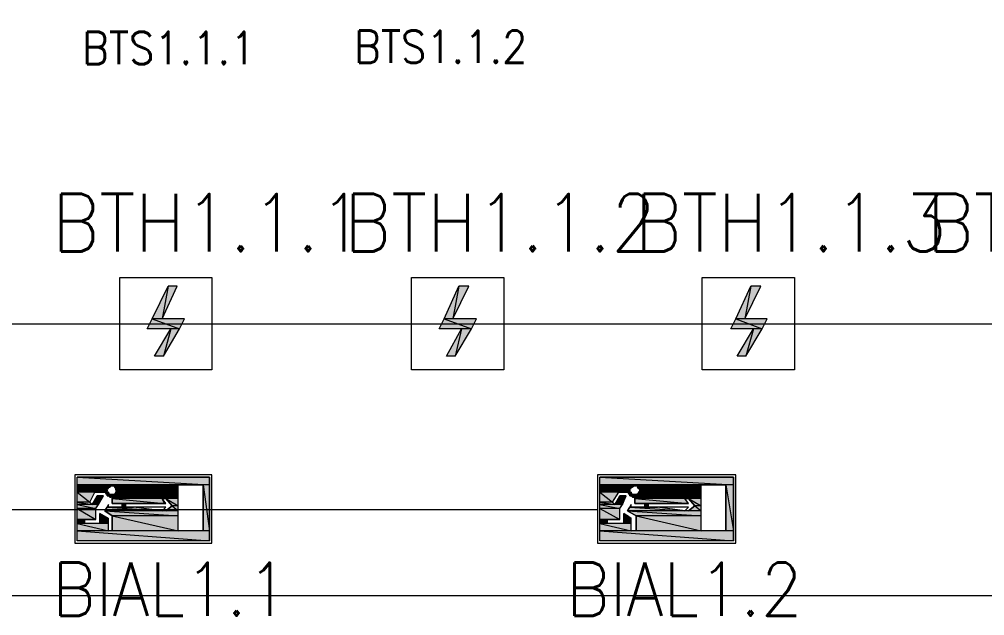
# Model space of a CAD drawing. Header units: millimetres. Extents: x 0 to 420, y 0 to 297.
# Drawn here: x 96.92 to 129.68, y 67.69 to 87.93 of the extents above; entities that cross this region are included whole.
import ezdxf

# ---------------------------------------------------------------- set-up
doc = ezdxf.new("R2010")
doc.units = ezdxf.units.MM
doc.styles.get("Standard").update_dxf_attribs({"font": 'STANDARD'})

msp = doc.modelspace()

# ---------------------------------------------------------------- hatches: boundary and pattern name
h = msp.add_hatch(color=1)
h.paths.add_polyline_path([(102.277335, 78.867), (101.981001, 78.867), (101.769335, 77.766333)], flags=0)
h.paths.add_polyline_path([(101.981001, 78.867), (101.769335, 77.766333), (101.430668, 77.766333)], flags=0)
h = msp.add_hatch(color=1)
h.paths.add_polyline_path([(112.183335, 78.867), (111.844668, 78.867), (111.633001, 77.766333)], flags=0)
h.paths.add_polyline_path([(111.844668, 78.867), (111.633001, 77.766333), (111.336668, 77.766333)], flags=0)
h = msp.add_hatch(color=1)
h.paths.add_polyline_path([(122.089335, 78.867), (121.750668, 78.867), (121.539001, 77.766333)], flags=0)
h.paths.add_polyline_path([(121.750668, 78.867), (121.539001, 77.766333), (121.242668, 77.766333)], flags=0)
h = msp.add_hatch(color=1)
h.paths.add_polyline_path([(102.531335, 77.766333), (101.430668, 77.766333), (102.362001, 77.427666)], flags=0)
h.paths.add_polyline_path([(101.430668, 77.766333), (102.362001, 77.427666), (101.261335, 77.427666)], flags=0)
h = msp.add_hatch(color=1)
h.paths.add_polyline_path([(112.437335, 77.766333), (111.336668, 77.766333), (112.268001, 77.427666)], flags=0)
h.paths.add_polyline_path([(111.336668, 77.766333), (112.268001, 77.427666), (111.167335, 77.427666)], flags=0)
h = msp.add_hatch(color=1)
h.paths.add_polyline_path([(122.301001, 77.766333), (121.242668, 77.766333), (122.131668, 77.427666)], flags=0)
h.paths.add_polyline_path([(121.242668, 77.766333), (122.131668, 77.427666), (121.073335, 77.427666)], flags=0)
h = msp.add_hatch(color=1)
h.paths.add_polyline_path([(102.362001, 77.427666), (102.065668, 77.427666), (101.811668, 76.496333)], flags=0)
h.paths.add_polyline_path([(102.065668, 77.427666), (101.811668, 76.496333), (101.515335, 76.496333)], flags=0)
h = msp.add_hatch(color=1)
h.paths.add_polyline_path([(112.268001, 77.427666), (111.929335, 77.427666), (111.717668, 76.496333)], flags=0)
h.paths.add_polyline_path([(111.929335, 77.427666), (111.717668, 76.496333), (111.421335, 76.496333)], flags=0)
h = msp.add_hatch(color=1)
h.paths.add_polyline_path([(122.131668, 77.427666), (121.835335, 77.427666), (121.581335, 76.496333)], flags=0)
h.paths.add_polyline_path([(121.835335, 77.427666), (121.581335, 76.496333), (121.285001, 76.496333)], flags=0)
h = msp.add_hatch(color=82)
h.paths.add_polyline_path([(103.378001, 72.39), (98.890668, 72.39), (103.378001, 72.136)], flags=0)
h.paths.add_polyline_path([(98.890668, 72.39), (103.378001, 72.136), (98.890668, 72.136)], flags=0)
h = msp.add_hatch(color=82)
h.paths.add_polyline_path([(102.319668, 72.136), (98.890668, 72.136), (102.319668, 72.093666)], flags=0)
h.paths.add_polyline_path([(98.890668, 72.136), (102.319668, 72.093666), (98.890668, 72.093666)], flags=0)
h = msp.add_hatch(color=82)
h.paths.add_polyline_path([(99.991335, 72.093666), (98.890668, 72.093666), (99.949001, 72.051333)], flags=0)
h.paths.add_polyline_path([(98.890668, 72.093666), (99.949001, 72.051333), (98.890668, 72.051333)], flags=0)
for points in [[(99.991335, 72.093666), (100.033668, 72.093666)], [(99.991335, 72.093666), (100.033668, 72.093666), (99.991335, 72.051333)], [(100.033668, 72.093666), (100.076001, 72.093666)], [(117.729001, 72.093666), (117.771335, 72.093666)], [(117.729001, 72.093666), (117.813668, 72.093666), (117.729001, 72.051333)], [(99.906668, 71.966666), (99.906668, 71.924333)], [(99.906668, 71.882), (99.949001, 71.882)], [(99.906668, 71.882), (99.949001, 71.882), (99.949001, 71.839666)], [(99.949001, 72.051333), (99.991335, 72.051333)], [(100.118335, 71.797333), (100.076001, 71.797333)], [(100.118335, 71.797333), (100.160668, 71.797333)], [(100.160668, 72.051333), (100.203001, 72.009)], [(100.203001, 72.009), (100.203001, 71.966666)], [(117.644335, 71.966666), (117.644335, 71.924333)], [(117.644335, 71.882), (117.686668, 71.882)], [(117.644335, 71.882), (117.686668, 71.882), (117.686668, 71.839666)], [(117.686668, 72.051333), (117.729001, 72.051333)], [(117.898335, 71.797333), (117.856001, 71.797333)], [(117.898335, 72.051333), (117.940668, 72.051333), (117.940668, 72.009)], [(117.940668, 71.839666), (117.898335, 71.839666)], [(99.652668, 71.162333), (99.779668, 71.077666), (99.652668, 71.077666)], [(117.432668, 71.162333), (117.559668, 71.077666), (117.432668, 71.077666)]]:
    msp.add_hatch(color=82).paths.add_polyline_path(points, flags=0)
h = msp.add_hatch(color=82)
h.paths.add_polyline_path([(100.118335, 72.093666), (102.319668, 72.093666)], flags=0)
h.paths.add_polyline_path([(102.319668, 72.093666), (100.118335, 72.093666)], flags=0)
h = msp.add_hatch(color=82)
h.paths.add_polyline_path([(102.319668, 72.093666), (100.160668, 72.093666), (102.319668, 72.051333)], flags=0)
h.paths.add_polyline_path([(100.160668, 72.093666), (102.319668, 72.051333), (100.160668, 72.051333)], flags=0)
h = msp.add_hatch(color=82)
h.paths.add_polyline_path([(103.378001, 72.136), (103.166335, 72.136), (103.378001, 70.569666)], flags=0)
h.paths.add_polyline_path([(103.166335, 72.136), (103.378001, 70.569666), (103.166335, 70.569666)], flags=0)
h = msp.add_hatch(color=82)
h.paths.add_polyline_path([(121.158001, 72.39), (116.628335, 72.39), (121.158001, 72.136)], flags=0)
h.paths.add_polyline_path([(116.628335, 72.39), (121.158001, 72.136), (116.628335, 72.136)], flags=0)
h = msp.add_hatch(color=82)
h.paths.add_polyline_path([(120.057335, 72.136), (116.628335, 72.136), (120.057335, 72.093666)], flags=0)
h.paths.add_polyline_path([(116.628335, 72.136), (120.057335, 72.093666), (116.628335, 72.093666)], flags=0)
h = msp.add_hatch(color=82)
h.paths.add_polyline_path([(117.729001, 72.093666), (116.628335, 72.093666), (117.686668, 72.051333)], flags=0)
h.paths.add_polyline_path([(116.628335, 72.093666), (117.686668, 72.051333), (116.628335, 72.051333)], flags=0)
h = msp.add_hatch(color=82)
h.paths.add_polyline_path([(117.898335, 72.093666), (120.057335, 72.093666)], flags=0)
h.paths.add_polyline_path([(120.057335, 72.093666), (117.898335, 72.093666)], flags=0)
h = msp.add_hatch(color=82)
h.paths.add_polyline_path([(120.057335, 72.093666), (117.940668, 72.093666), (120.057335, 72.051333)], flags=0)
h.paths.add_polyline_path([(117.940668, 72.093666), (120.057335, 72.051333), (117.940668, 72.051333)], flags=0)
h = msp.add_hatch(color=82)
h.paths.add_polyline_path([(121.158001, 72.136), (120.904001, 72.136), (121.158001, 70.569666)], flags=0)
h.paths.add_polyline_path([(120.904001, 72.136), (121.158001, 70.569666), (120.904001, 70.569666)], flags=0)
h = msp.add_hatch(color=82)
h.paths.add_polyline_path([(99.906668, 72.051333), (98.890668, 72.051333)], flags=0)
h.paths.add_polyline_path([(99.906668, 72.051333), (98.890668, 72.051333), (99.949001, 72.051333)], flags=0)
h = msp.add_hatch(color=82)
h.paths.add_polyline_path([(99.906668, 72.051333), (98.890668, 72.051333), (99.906668, 72.009)], flags=0)
h.paths.add_polyline_path([(98.890668, 72.051333), (99.906668, 72.009), (98.890668, 72.009)], flags=0)
h = msp.add_hatch(color=82)
h.paths.add_polyline_path([(99.906668, 72.009), (98.890668, 72.009), (99.906668, 71.966666)], flags=0)
h.paths.add_polyline_path([(98.890668, 72.009), (99.906668, 71.966666), (98.890668, 71.966666)], flags=0)
h = msp.add_hatch(color=82)
h.paths.add_polyline_path([(99.906668, 71.966666), (98.890668, 71.966666), (99.906668, 71.924333)], flags=0)
h.paths.add_polyline_path([(98.890668, 71.966666), (99.906668, 71.924333), (98.890668, 71.924333)], flags=0)
h = msp.add_hatch(color=82)
h.paths.add_polyline_path([(98.890668, 71.924333), (99.906668, 71.924333)], flags=0)
h.paths.add_polyline_path([(99.906668, 71.924333), (98.890668, 71.924333)], flags=0)
h = msp.add_hatch(color=82)
h.paths.add_polyline_path([(99.906668, 71.924333), (98.890668, 71.924333), (99.906668, 71.882)], flags=0)
h.paths.add_polyline_path([(98.890668, 71.924333), (99.906668, 71.882), (98.890668, 71.882)], flags=0)
h = msp.add_hatch(color=82)
h.paths.add_polyline_path([(99.483335, 71.882), (98.890668, 71.882), (99.314001, 71.543333)], flags=0)
h.paths.add_polyline_path([(98.890668, 71.882), (99.314001, 71.543333), (98.890668, 71.543333)], flags=0)
h = msp.add_hatch(color=82)
h.paths.add_polyline_path([(99.779668, 71.755), (99.568001, 71.755), (99.610335, 71.458666)], flags=0)
h.paths.add_polyline_path([(99.568001, 71.755), (99.610335, 71.458666), (99.398668, 71.458666)], flags=0)
h = msp.add_hatch(color=82)
h.paths.add_polyline_path([(99.864335, 71.882), (99.906668, 71.882)], flags=0)
h.paths.add_polyline_path([(99.906668, 71.882), (99.864335, 71.882)], flags=0)
h = msp.add_hatch(color=82)
h.paths.add_polyline_path([(99.906668, 71.882), (99.864335, 71.882), (99.906668, 71.839666)], flags=0)
h.paths.add_polyline_path([(99.864335, 71.882), (99.906668, 71.839666), (99.864335, 71.839666)], flags=0)
h = msp.add_hatch(color=82)
h.paths.add_polyline_path([(99.949001, 71.839666), (99.864335, 71.839666), (99.949001, 71.797333)], flags=0)
h.paths.add_polyline_path([(99.864335, 71.839666), (99.949001, 71.797333), (99.906668, 71.797333)], flags=0)
h = msp.add_hatch(color=82)
h.paths.add_polyline_path([(99.991335, 71.797333), (99.906668, 71.797333)], flags=0)
h.paths.add_polyline_path([(99.991335, 71.797333), (99.906668, 71.797333), (99.949001, 71.797333)], flags=0)
h = msp.add_hatch(color=82)
h.paths.add_polyline_path([(99.991335, 71.797333), (99.906668, 71.797333), (99.991335, 71.755)], flags=0)
h.paths.add_polyline_path([(99.906668, 71.797333), (99.991335, 71.755), (99.906668, 71.755)], flags=0)
h = msp.add_hatch(color=82)
h.paths.add_polyline_path([(99.949001, 71.755), (100.118335, 71.755)], flags=0)
h.paths.add_polyline_path([(100.118335, 71.755), (99.949001, 71.755)], flags=0)
h = msp.add_hatch(color=82)
h.paths.add_polyline_path([(102.319668, 71.755), (99.991335, 71.755), (102.319668, 71.712666)], flags=0)
h.paths.add_polyline_path([(99.991335, 71.755), (102.319668, 71.712666), (99.991335, 71.712666)], flags=0)
h = msp.add_hatch(color=82)
h.paths.add_polyline_path([(100.076001, 71.797333), (100.033668, 71.797333), (100.076001, 71.755)], flags=0)
h.paths.add_polyline_path([(100.033668, 71.797333), (100.076001, 71.755), (100.033668, 71.755)], flags=0)
h = msp.add_hatch(color=82)
h.paths.add_polyline_path([(102.319668, 71.797333), (100.118335, 71.797333), (102.319668, 71.755)], flags=0)
h.paths.add_polyline_path([(100.118335, 71.797333), (102.319668, 71.755), (100.118335, 71.755)], flags=0)
h = msp.add_hatch(color=82)
h.paths.add_polyline_path([(102.319668, 72.051333), (100.160668, 72.051333)], flags=0)
h.paths.add_polyline_path([(100.160668, 72.051333), (102.319668, 72.051333), (100.203001, 72.051333)], flags=0)
h = msp.add_hatch(color=82)
h.paths.add_polyline_path([(102.319668, 71.839666), (100.203001, 71.839666), (102.319668, 71.797333)], flags=0)
h.paths.add_polyline_path([(100.203001, 71.839666), (102.319668, 71.797333), (100.160668, 71.797333)], flags=0)
h = msp.add_hatch(color=82)
h.paths.add_polyline_path([(100.160668, 71.839666), (100.160668, 71.797333)], flags=0)
h.paths.add_polyline_path([(100.160668, 71.797333), (100.160668, 71.839666)], flags=0)
h = msp.add_hatch(color=82)
h.paths.add_polyline_path([(100.160668, 71.797333), (102.319668, 71.797333)], flags=0)
h.paths.add_polyline_path([(102.319668, 71.797333), (100.160668, 71.797333)], flags=0)
h = msp.add_hatch(color=82)
h.paths.add_polyline_path([(102.319668, 72.051333), (100.203001, 72.051333), (102.319668, 72.009)], flags=0)
h.paths.add_polyline_path([(100.203001, 72.051333), (102.319668, 72.009), (100.203001, 72.009)], flags=0)
h = msp.add_hatch(color=82)
h.paths.add_polyline_path([(102.319668, 72.009), (100.203001, 72.009), (102.319668, 71.966666)], flags=0)
h.paths.add_polyline_path([(100.203001, 72.009), (102.319668, 71.966666), (100.245335, 71.966666)], flags=0)
h = msp.add_hatch(color=82)
h.paths.add_polyline_path([(102.319668, 71.924333), (100.203001, 71.924333)], flags=0)
h.paths.add_polyline_path([(100.203001, 71.924333), (102.319668, 71.924333), (100.245335, 71.924333)], flags=0)
h = msp.add_hatch(color=82)
h.paths.add_polyline_path([(102.319668, 71.882), (100.245335, 71.882)], flags=0)
h.paths.add_polyline_path([(100.245335, 71.882), (102.319668, 71.882), (100.203001, 71.882)], flags=0)
h = msp.add_hatch(color=82)
h.paths.add_polyline_path([(102.319668, 71.882), (100.203001, 71.882), (102.319668, 71.839666)], flags=0)
h.paths.add_polyline_path([(100.203001, 71.882), (102.319668, 71.839666), (100.203001, 71.839666)], flags=0)
h = msp.add_hatch(color=82)
h.paths.add_polyline_path([(102.319668, 71.966666), (100.245335, 71.966666), (102.319668, 71.924333)], flags=0)
h.paths.add_polyline_path([(100.245335, 71.966666), (102.319668, 71.924333), (100.245335, 71.924333)], flags=0)
h = msp.add_hatch(color=82)
h.paths.add_polyline_path([(102.319668, 71.924333), (100.245335, 71.924333), (102.319668, 71.882)], flags=0)
h.paths.add_polyline_path([(100.245335, 71.924333), (102.319668, 71.882), (100.245335, 71.882)], flags=0)
h = msp.add_hatch(color=82)
h.paths.add_polyline_path([(117.644335, 72.051333), (116.628335, 72.051333)], flags=0)
h.paths.add_polyline_path([(117.644335, 72.051333), (116.628335, 72.051333), (117.686668, 72.051333)], flags=0)
h = msp.add_hatch(color=82)
h.paths.add_polyline_path([(117.644335, 72.051333), (116.628335, 72.051333), (117.644335, 72.009)], flags=0)
h.paths.add_polyline_path([(116.628335, 72.051333), (117.644335, 72.009), (116.628335, 72.009)], flags=0)
h = msp.add_hatch(color=82)
h.paths.add_polyline_path([(117.644335, 72.009), (116.628335, 72.009), (117.644335, 71.966666)], flags=0)
h.paths.add_polyline_path([(116.628335, 72.009), (117.644335, 71.966666), (116.628335, 71.966666)], flags=0)
h = msp.add_hatch(color=82)
h.paths.add_polyline_path([(117.644335, 71.966666), (116.628335, 71.966666), (117.644335, 71.924333)], flags=0)
h.paths.add_polyline_path([(116.628335, 71.966666), (117.644335, 71.924333), (116.628335, 71.924333)], flags=0)
h = msp.add_hatch(color=82)
h.paths.add_polyline_path([(116.628335, 71.924333), (117.644335, 71.924333)], flags=0)
h.paths.add_polyline_path([(117.644335, 71.924333), (116.628335, 71.924333)], flags=0)
h = msp.add_hatch(color=82)
h.paths.add_polyline_path([(117.644335, 71.924333), (116.628335, 71.924333), (117.644335, 71.882)], flags=0)
h.paths.add_polyline_path([(116.628335, 71.924333), (117.644335, 71.882), (116.628335, 71.882)], flags=0)
h = msp.add_hatch(color=82)
h.paths.add_polyline_path([(117.263335, 71.882), (116.628335, 71.882), (117.051668, 71.543333)], flags=0)
h.paths.add_polyline_path([(116.628335, 71.882), (117.051668, 71.543333), (116.628335, 71.543333)], flags=0)
h = msp.add_hatch(color=82)
h.paths.add_polyline_path([(117.517335, 71.755), (117.305668, 71.755), (117.390335, 71.458666)], flags=0)
h.paths.add_polyline_path([(117.305668, 71.755), (117.390335, 71.458666), (117.136335, 71.458666)], flags=0)
h = msp.add_hatch(color=82)
h.paths.add_polyline_path([(117.602001, 71.882), (117.644335, 71.882)], flags=0)
h.paths.add_polyline_path([(117.644335, 71.882), (117.602001, 71.882)], flags=0)
h = msp.add_hatch(color=82)
h.paths.add_polyline_path([(117.644335, 71.882), (117.602001, 71.882), (117.644335, 71.839666)], flags=0)
h.paths.add_polyline_path([(117.602001, 71.882), (117.644335, 71.839666), (117.602001, 71.839666)], flags=0)
h = msp.add_hatch(color=82)
h.paths.add_polyline_path([(117.686668, 71.839666), (117.602001, 71.839666), (117.686668, 71.797333)], flags=0)
h.paths.add_polyline_path([(117.602001, 71.839666), (117.686668, 71.797333), (117.644335, 71.797333)], flags=0)
h = msp.add_hatch(color=82)
h.paths.add_polyline_path([(117.729001, 71.797333), (117.644335, 71.797333)], flags=0)
h.paths.add_polyline_path([(117.729001, 71.797333), (117.644335, 71.797333), (117.686668, 71.797333)], flags=0)
h = msp.add_hatch(color=82)
h.paths.add_polyline_path([(117.729001, 71.797333), (117.644335, 71.797333), (117.729001, 71.755)], flags=0)
h.paths.add_polyline_path([(117.644335, 71.797333), (117.729001, 71.755), (117.644335, 71.755)], flags=0)
h = msp.add_hatch(color=82)
h.paths.add_polyline_path([(117.686668, 71.755), (117.856001, 71.755)], flags=0)
h.paths.add_polyline_path([(117.856001, 71.755), (117.686668, 71.755)], flags=0)
h = msp.add_hatch(color=82)
h.paths.add_polyline_path([(120.057335, 71.755), (117.729001, 71.755), (120.057335, 71.712666)], flags=0)
h.paths.add_polyline_path([(117.729001, 71.755), (120.057335, 71.712666), (117.729001, 71.712666)], flags=0)
h = msp.add_hatch(color=82)
h.paths.add_polyline_path([(117.813668, 71.755), (117.813668, 71.797333)], flags=0)
h.paths.add_polyline_path([(117.813668, 71.755), (117.813668, 71.797333), (117.856001, 71.797333)], flags=0)
h = msp.add_hatch(color=82)
h.paths.add_polyline_path([(120.057335, 71.797333), (117.898335, 71.797333), (120.057335, 71.755)], flags=0)
h.paths.add_polyline_path([(117.898335, 71.797333), (120.057335, 71.755), (117.856001, 71.755)], flags=0)
h = msp.add_hatch(color=82)
h.paths.add_polyline_path([(117.898335, 72.051333), (117.940668, 72.051333)], flags=0)
h.paths.add_polyline_path([(117.940668, 72.051333), (117.898335, 72.051333)], flags=0)
h = msp.add_hatch(color=82)
h.paths.add_polyline_path([(117.940668, 71.839666), (117.898335, 71.839666), (117.940668, 71.797333)], flags=0)
h.paths.add_polyline_path([(117.898335, 71.839666), (117.940668, 71.797333), (117.898335, 71.797333)], flags=0)
h = msp.add_hatch(color=82)
h.paths.add_polyline_path([(120.057335, 71.797333), (117.940668, 71.797333)], flags=0)
h.paths.add_polyline_path([(117.940668, 71.797333), (120.057335, 71.797333), (117.898335, 71.797333)], flags=0)
h = msp.add_hatch(color=82)
h.paths.add_polyline_path([(120.057335, 72.051333), (117.940668, 72.051333)], flags=0)
h.paths.add_polyline_path([(117.940668, 72.051333), (120.057335, 72.051333), (117.983001, 72.051333)], flags=0)
h = msp.add_hatch(color=82)
h.paths.add_polyline_path([(117.983001, 72.009), (117.940668, 72.009)], flags=0)
h.paths.add_polyline_path([(117.983001, 72.009), (117.940668, 72.009), (117.983001, 71.966666)], flags=0)
h = msp.add_hatch(color=82)
h.paths.add_polyline_path([(117.940668, 71.882), (117.983001, 71.882)], flags=0)
h.paths.add_polyline_path([(117.983001, 71.882), (117.940668, 71.882)], flags=0)
h = msp.add_hatch(color=82)
h.paths.add_polyline_path([(120.057335, 71.839666), (117.983001, 71.839666), (120.057335, 71.797333)], flags=0)
h.paths.add_polyline_path([(117.983001, 71.839666), (120.057335, 71.797333), (117.940668, 71.797333)], flags=0)
h = msp.add_hatch(color=82)
h.paths.add_polyline_path([(120.057335, 72.051333), (117.983001, 72.051333), (120.057335, 72.009)], flags=0)
h.paths.add_polyline_path([(117.983001, 72.051333), (120.057335, 72.009), (117.983001, 72.009)], flags=0)
h = msp.add_hatch(color=82)
h.paths.add_polyline_path([(120.057335, 72.009), (117.983001, 72.009), (120.057335, 71.966666)], flags=0)
h.paths.add_polyline_path([(117.983001, 72.009), (120.057335, 71.966666), (117.983001, 71.966666)], flags=0)
h = msp.add_hatch(color=82)
h.paths.add_polyline_path([(120.057335, 71.966666), (117.983001, 71.966666), (120.057335, 71.924333)], flags=0)
h.paths.add_polyline_path([(117.983001, 71.966666), (120.057335, 71.924333), (117.983001, 71.924333)], flags=0)
h = msp.add_hatch(color=82)
h.paths.add_polyline_path([(117.983001, 71.924333), (120.057335, 71.924333)], flags=0)
h.paths.add_polyline_path([(120.057335, 71.924333), (117.983001, 71.924333)], flags=0)
h = msp.add_hatch(color=82)
h.paths.add_polyline_path([(120.057335, 71.924333), (117.983001, 71.924333), (120.057335, 71.882)], flags=0)
h.paths.add_polyline_path([(117.983001, 71.924333), (120.057335, 71.882), (117.983001, 71.882)], flags=0)
h = msp.add_hatch(color=82)
h.paths.add_polyline_path([(117.983001, 71.882), (120.057335, 71.882)], flags=0)
h.paths.add_polyline_path([(120.057335, 71.882), (117.983001, 71.882)], flags=0)
h = msp.add_hatch(color=82)
h.paths.add_polyline_path([(120.057335, 71.882), (117.983001, 71.882), (120.057335, 71.839666)], flags=0)
h.paths.add_polyline_path([(117.983001, 71.882), (120.057335, 71.839666), (117.983001, 71.839666)], flags=0)
h = msp.add_hatch(color=82)
h.paths.add_polyline_path([(99.314001, 71.543333), (98.890668, 71.543333), (99.398668, 71.458666)], flags=0)
h.paths.add_polyline_path([(98.890668, 71.543333), (99.398668, 71.458666), (98.890668, 71.458666)], flags=0)
h = msp.add_hatch(color=82)
h.paths.add_polyline_path([(99.610335, 71.458666), (98.890668, 71.458666), (99.525668, 71.331666)], flags=0)
h.paths.add_polyline_path([(98.890668, 71.458666), (99.525668, 71.331666), (98.890668, 71.331666)], flags=0)
h = msp.add_hatch(color=82)
h.paths.add_polyline_path([(102.319668, 71.712666), (100.076001, 71.712666), (102.319668, 71.670333)], flags=0)
h.paths.add_polyline_path([(100.076001, 71.712666), (102.319668, 71.670333), (100.076001, 71.670333)], flags=0)
h = msp.add_hatch(color=82)
h.paths.add_polyline_path([(101.769335, 71.670333), (100.076001, 71.670333), (101.854001, 71.501)], flags=0)
h.paths.add_polyline_path([(100.076001, 71.670333), (101.854001, 71.501), (100.076001, 71.501)], flags=0)
h = msp.add_hatch(color=82)
h.paths.add_polyline_path([(100.541668, 71.501), (100.414668, 71.501), (100.541668, 71.374)], flags=0)
h.paths.add_polyline_path([(100.414668, 71.501), (100.541668, 71.374), (100.414668, 71.374)], flags=0)
h = msp.add_hatch(color=82)
h.paths.add_polyline_path([(102.319668, 71.670333), (101.896335, 71.670333), (102.319668, 71.416333)], flags=0)
h.paths.add_polyline_path([(101.896335, 71.670333), (102.319668, 71.416333), (102.108001, 71.416333)], flags=0)
h = msp.add_hatch(color=82)
h.paths.add_polyline_path([(102.319668, 71.416333), (102.108001, 71.416333), (102.319668, 71.247)], flags=0)
h.paths.add_polyline_path([(102.108001, 71.416333), (102.319668, 71.247), (101.896335, 71.247)], flags=0)
h = msp.add_hatch(color=82)
h.paths.add_polyline_path([(117.051668, 71.543333), (116.628335, 71.543333), (117.136335, 71.458666)], flags=0)
h.paths.add_polyline_path([(116.628335, 71.543333), (117.136335, 71.458666), (116.628335, 71.458666)], flags=0)
h = msp.add_hatch(color=82)
h.paths.add_polyline_path([(117.390335, 71.458666), (116.628335, 71.458666), (117.305668, 71.331666)], flags=0)
h.paths.add_polyline_path([(116.628335, 71.458666), (117.305668, 71.331666), (116.628335, 71.331666)], flags=0)
h = msp.add_hatch(color=82)
h.paths.add_polyline_path([(120.057335, 71.712666), (117.813668, 71.712666), (120.057335, 71.670333)], flags=0)
h.paths.add_polyline_path([(117.813668, 71.712666), (120.057335, 71.670333), (117.813668, 71.670333)], flags=0)
h = msp.add_hatch(color=82)
h.paths.add_polyline_path([(119.507001, 71.670333), (117.813668, 71.670333), (119.634001, 71.501)], flags=0)
h.paths.add_polyline_path([(117.813668, 71.670333), (119.634001, 71.501), (117.813668, 71.501)], flags=0)
h = msp.add_hatch(color=82)
h.paths.add_polyline_path([(118.279335, 71.501), (118.152335, 71.501), (118.279335, 71.374)], flags=0)
h.paths.add_polyline_path([(118.152335, 71.501), (118.279335, 71.374), (118.152335, 71.374)], flags=0)
h = msp.add_hatch(color=82)
h.paths.add_polyline_path([(120.057335, 71.670333), (119.634001, 71.670333), (120.057335, 71.416333)], flags=0)
h.paths.add_polyline_path([(119.634001, 71.670333), (120.057335, 71.416333), (119.845668, 71.416333)], flags=0)
h = msp.add_hatch(color=82)
h.paths.add_polyline_path([(120.057335, 71.416333), (119.845668, 71.416333), (120.057335, 71.247)], flags=0)
h.paths.add_polyline_path([(119.845668, 71.416333), (120.057335, 71.247), (119.634001, 71.247)], flags=0)
h = msp.add_hatch(color=82)
h.paths.add_polyline_path([(99.525668, 71.331666), (98.890668, 71.331666), (99.525668, 70.950666)], flags=0)
h.paths.add_polyline_path([(98.890668, 71.331666), (99.525668, 70.950666), (98.890668, 70.950666)], flags=0)
h = msp.add_hatch(color=82)
h.paths.add_polyline_path([(100.795668, 71.374), (99.906668, 71.374), (101.769335, 71.247)], flags=0)
h.paths.add_polyline_path([(99.906668, 71.374), (101.769335, 71.247), (99.822001, 71.247)], flags=0)
h = msp.add_hatch(color=82)
h.paths.add_polyline_path([(102.319668, 71.247), (99.822001, 71.247), (102.319668, 71.077666)], flags=0)
h.paths.add_polyline_path([(99.822001, 71.247), (102.319668, 71.077666), (100.076001, 71.077666)], flags=0)
h = msp.add_hatch(color=82)
h.paths.add_polyline_path([(100.795668, 71.374), (100.414668, 71.374)], flags=0)
h.paths.add_polyline_path([(100.795668, 71.374), (100.414668, 71.374), (100.541668, 71.374)], flags=0)
h = msp.add_hatch(color=82)
h.paths.add_polyline_path([(117.305668, 71.331666), (116.628335, 71.331666), (117.305668, 70.950666)], flags=0)
h.paths.add_polyline_path([(116.628335, 71.331666), (117.305668, 70.950666), (116.628335, 70.950666)], flags=0)
h = msp.add_hatch(color=82)
h.paths.add_polyline_path([(118.575668, 71.374), (117.644335, 71.374), (119.507001, 71.247)], flags=0)
h.paths.add_polyline_path([(117.644335, 71.374), (119.507001, 71.247), (117.559668, 71.247)], flags=0)
h = msp.add_hatch(color=82)
h.paths.add_polyline_path([(120.057335, 71.247), (117.559668, 71.247), (120.057335, 71.077666)], flags=0)
h.paths.add_polyline_path([(117.559668, 71.247), (120.057335, 71.077666), (117.856001, 71.077666)], flags=0)
h = msp.add_hatch(color=82)
h.paths.add_polyline_path([(118.575668, 71.374), (118.152335, 71.374)], flags=0)
h.paths.add_polyline_path([(118.575668, 71.374), (118.152335, 71.374), (118.279335, 71.374)], flags=0)
h = msp.add_hatch(color=82)
h.paths.add_polyline_path([(99.144668, 70.950666), (98.890668, 70.950666), (99.144668, 70.823666)], flags=0)
h.paths.add_polyline_path([(98.890668, 70.950666), (99.144668, 70.823666), (98.890668, 70.823666)], flags=0)
h = msp.add_hatch(color=82)
h.paths.add_polyline_path([(99.949001, 70.823666), (98.890668, 70.823666), (99.949001, 70.569666)], flags=0)
h.paths.add_polyline_path([(98.890668, 70.823666), (99.949001, 70.569666), (98.890668, 70.569666)], flags=0)
h = msp.add_hatch(color=82)
h.paths.add_polyline_path([(99.779668, 71.077666), (99.652668, 71.077666), (99.949001, 70.993)], flags=0)
h.paths.add_polyline_path([(99.652668, 71.077666), (99.949001, 70.993), (99.652668, 70.993)], flags=0)
h = msp.add_hatch(color=82)
h.paths.add_polyline_path([(99.949001, 70.993), (99.652668, 70.993), (99.949001, 70.823666)], flags=0)
h.paths.add_polyline_path([(99.652668, 70.993), (99.949001, 70.823666), (99.652668, 70.823666)], flags=0)
h = msp.add_hatch(color=82)
h.paths.add_polyline_path([(102.319668, 71.077666), (100.076001, 71.077666), (102.319668, 70.569666)], flags=0)
h.paths.add_polyline_path([(100.076001, 71.077666), (102.319668, 70.569666), (100.076001, 70.569666)], flags=0)
h = msp.add_hatch(color=82)
h.paths.add_polyline_path([(116.882335, 70.950666), (116.628335, 70.950666), (116.882335, 70.823666)], flags=0)
h.paths.add_polyline_path([(116.628335, 70.950666), (116.882335, 70.823666), (116.628335, 70.823666)], flags=0)
h = msp.add_hatch(color=82)
h.paths.add_polyline_path([(117.686668, 70.823666), (116.628335, 70.823666), (117.686668, 70.569666)], flags=0)
h.paths.add_polyline_path([(116.628335, 70.823666), (117.686668, 70.569666), (116.628335, 70.569666)], flags=0)
h = msp.add_hatch(color=82)
h.paths.add_polyline_path([(117.559668, 71.077666), (117.432668, 71.077666), (117.686668, 70.993)], flags=0)
h.paths.add_polyline_path([(117.432668, 71.077666), (117.686668, 70.993), (117.432668, 70.993)], flags=0)
h = msp.add_hatch(color=82)
h.paths.add_polyline_path([(117.686668, 70.993), (117.432668, 70.993), (117.686668, 70.823666)], flags=0)
h.paths.add_polyline_path([(117.432668, 70.993), (117.686668, 70.823666), (117.432668, 70.823666)], flags=0)
h = msp.add_hatch(color=82)
h.paths.add_polyline_path([(120.057335, 71.077666), (117.856001, 71.077666), (120.057335, 70.569666)], flags=0)
h.paths.add_polyline_path([(117.856001, 71.077666), (120.057335, 70.569666), (117.856001, 70.569666)], flags=0)
h = msp.add_hatch(color=82)
h.paths.add_polyline_path([(103.378001, 70.569666), (98.890668, 70.569666), (103.378001, 70.231)], flags=0)
h.paths.add_polyline_path([(98.890668, 70.569666), (103.378001, 70.231), (98.890668, 70.231)], flags=0)
h = msp.add_hatch(color=82)
h.paths.add_polyline_path([(121.158001, 70.569666), (116.628335, 70.569666), (121.158001, 70.231)], flags=0)
h.paths.add_polyline_path([(116.628335, 70.569666), (121.158001, 70.231), (116.628335, 70.231)], flags=0)

# ---------------------------------------------------------------- linework, layer by layer
at = {"color": 7, "lineweight": 0}
msp.add_lwpolyline([(25.696335, 97.620666), (25.696335, 193.928999), (368.850334, 193.928999), (368.850334, 97.620666), (25.696335, 97.620666), (368.850334, 97.620666), (368.850334, 68.368333), (25.696335, 68.368333)], close=True, dxfattribs=at)
at = {"color": 1, "lineweight": 0}
msp.add_lwpolyline([(73.702335, 124.714), (76.538668, 124.714), (76.538668, 77.597), (297.434, 77.597), (297.434, 114.342333), (105.664001, 114.342333), (105.664001, 125.941666), (357.251, 125.941666), (357.251, 139.191999), (105.664001, 139.191999), (105.664001, 148.505333), (357.251, 148.505333), (357.251, 185.462333), (262.466667, 185.462333)], dxfattribs=at)
at = {"color": 5, "lineweight": 0}
msp.add_lwpolyline([(71.585668, 122.597333), (71.585668, 105.875666), (79.290335, 105.875666), (79.290335, 71.289333), (116.543668, 71.289333)], dxfattribs=at)
at = {"color": 7, "lineweight": 0}
for points in [[(100.330001, 79.163333), (103.462668, 79.163333)], [(110.236001, 79.163333), (113.368668, 79.163333)], [(120.099668, 79.163333), (123.232335, 79.163333)]]:
    msp.add_lwpolyline(points, dxfattribs=at)
at = {"color": 1, "lineweight": 0}
for points in [[(103.462668, 76.030666), (100.330001, 76.030666), (100.330001, 79.163333), (103.462668, 79.163333)], [(113.368668, 76.030666), (110.236001, 76.030666), (110.236001, 79.163333), (113.368668, 79.163333)], [(123.232335, 76.030666), (120.099668, 76.030666), (120.099668, 79.163333), (123.232335, 79.163333)], [(101.981001, 78.867), (101.769335, 77.766333), (101.430668, 77.766333)], [(102.277335, 78.867), (101.981001, 78.867), (101.769335, 77.766333)], [(111.844668, 78.867), (111.633001, 77.766333), (111.336668, 77.766333)], [(112.183335, 78.867), (111.844668, 78.867), (111.633001, 77.766333)], [(121.750668, 78.867), (121.539001, 77.766333), (121.242668, 77.766333)], [(122.089335, 78.867), (121.750668, 78.867), (121.539001, 77.766333)], [(101.430668, 77.766333), (102.362001, 77.427666), (101.261335, 77.427666)], [(102.531335, 77.766333), (101.430668, 77.766333), (102.362001, 77.427666)], [(111.336668, 77.766333), (112.268001, 77.427666), (111.167335, 77.427666)], [(112.437335, 77.766333), (111.336668, 77.766333), (112.268001, 77.427666)], [(121.242668, 77.766333), (122.131668, 77.427666), (121.073335, 77.427666)], [(122.301001, 77.766333), (121.242668, 77.766333), (122.131668, 77.427666)], [(102.065668, 77.427666), (101.811668, 76.496333), (101.515335, 76.496333)], [(102.362001, 77.427666), (102.065668, 77.427666), (101.811668, 76.496333)], [(111.929335, 77.427666), (111.717668, 76.496333), (111.421335, 76.496333)], [(112.268001, 77.427666), (111.929335, 77.427666), (111.717668, 76.496333)], [(121.835335, 77.427666), (121.581335, 76.496333), (121.285001, 76.496333)], [(122.131668, 77.427666), (121.835335, 77.427666), (121.581335, 76.496333)]]:
    msp.add_lwpolyline(points, close=True, dxfattribs=at)
at = {"color": 92, "lineweight": 0}
for points in [[(103.462668, 72.474666), (98.806001, 72.474666), (98.806001, 70.146333), (103.462668, 70.146333)], [(121.242668, 72.474666), (116.543668, 72.474666), (116.543668, 70.146333), (121.242668, 70.146333)]]:
    msp.add_lwpolyline(points, close=True, dxfattribs=at)
at = {"color": 82, "lineweight": 0}
for points in [[(103.378001, 72.39), (98.890668, 72.39), (103.378001, 72.136)], [(98.890668, 72.39), (103.378001, 72.136), (98.890668, 72.136)], [(98.890668, 72.39), (103.378001, 72.39), (103.378001, 70.231), (98.890668, 70.231)], [(102.319668, 72.136), (98.890668, 72.136), (102.319668, 72.093666)], [(98.890668, 72.136), (102.319668, 72.093666), (98.890668, 72.093666)], [(99.991335, 72.093666), (98.890668, 72.093666), (99.949001, 72.051333)], [(98.890668, 72.093666), (99.949001, 72.051333), (98.890668, 72.051333)], [(100.076001, 72.093666), (100.118335, 72.093666), (100.160668, 72.051333), (100.203001, 72.009), (100.203001, 71.966666), (100.203001, 71.924333), (100.203001, 71.882), (100.203001, 71.839666), (100.160668, 71.839666), (100.160668, 71.797333), (100.118335, 71.797333), (100.076001, 71.797333), (100.033668, 71.797333), (99.991335, 71.797333), (99.949001, 71.839666), (99.906668, 71.882), (99.906668, 71.924333), (99.906668, 71.966666), (99.906668, 72.009), (99.949001, 72.009), (99.949001, 72.051333), (99.991335, 72.051333), (99.991335, 72.093666), (100.033668, 72.093666)], [(99.991335, 72.093666), (100.033668, 72.093666)], [(99.991335, 72.093666), (100.033668, 72.093666), (99.991335, 72.051333)], [(102.319668, 72.093666), (99.991335, 72.093666)], [(100.033668, 72.093666), (100.076001, 72.093666)], [(100.076001, 72.093666), (100.033668, 72.093666)], [(100.118335, 72.093666), (102.319668, 72.093666)], [(102.319668, 72.093666), (100.118335, 72.093666)], [(102.319668, 72.093666), (100.118335, 72.093666)], [(102.319668, 72.093666), (100.118335, 72.093666)], [(102.319668, 72.093666), (100.160668, 72.093666), (102.319668, 72.051333)], [(100.160668, 72.093666), (102.319668, 72.051333), (100.160668, 72.051333)], [(102.319668, 72.136), (103.166335, 72.136), (103.166335, 70.569666), (102.319668, 70.569666)], [(103.378001, 72.136), (103.166335, 72.136), (103.378001, 70.569666)], [(103.166335, 72.136), (103.378001, 70.569666), (103.166335, 70.569666)], [(121.158001, 72.39), (116.628335, 72.39), (121.158001, 72.136)], [(116.628335, 72.39), (121.158001, 72.136), (116.628335, 72.136)], [(116.628335, 72.39), (121.158001, 72.39), (121.158001, 70.231), (116.628335, 70.231)], [(120.057335, 72.136), (116.628335, 72.136), (120.057335, 72.093666)], [(116.628335, 72.136), (120.057335, 72.093666), (116.628335, 72.093666)], [(117.729001, 72.093666), (116.628335, 72.093666), (117.686668, 72.051333)], [(116.628335, 72.093666), (117.686668, 72.051333), (116.628335, 72.051333)], [(117.813668, 72.093666), (117.856001, 72.093666), (117.898335, 72.093666), (117.898335, 72.051333), (117.940668, 72.051333), (117.940668, 72.009), (117.983001, 71.966666), (117.983001, 71.924333), (117.940668, 71.882), (117.940668, 71.839666), (117.898335, 71.797333), (117.856001, 71.797333), (117.813668, 71.797333), (117.729001, 71.797333), (117.686668, 71.839666), (117.644335, 71.882), (117.644335, 71.924333), (117.644335, 71.966666), (117.644335, 72.009), (117.686668, 72.009), (117.686668, 72.051333), (117.729001, 72.051333), (117.729001, 72.093666)], [(117.729001, 72.093666), (117.771335, 72.093666)], [(117.729001, 72.093666), (117.813668, 72.093666), (117.729001, 72.051333)], [(120.057335, 72.093666), (117.729001, 72.093666)], [(120.057335, 72.093666), (117.856001, 72.093666)], [(117.898335, 72.093666), (120.057335, 72.093666)], [(120.057335, 72.093666), (117.898335, 72.093666)], [(120.057335, 72.093666), (117.898335, 72.093666)], [(120.057335, 72.093666), (117.940668, 72.093666), (120.057335, 72.051333)], [(117.940668, 72.093666), (120.057335, 72.051333), (117.940668, 72.051333)], [(120.057335, 72.136), (120.904001, 72.136), (120.904001, 70.569666), (120.057335, 70.569666)], [(121.158001, 72.136), (120.904001, 72.136), (121.158001, 70.569666)], [(120.904001, 72.136), (121.158001, 70.569666), (120.904001, 70.569666)], [(99.906668, 72.051333), (98.890668, 72.051333)], [(99.906668, 72.051333), (98.890668, 72.051333), (99.949001, 72.051333)], [(99.906668, 72.051333), (98.890668, 72.051333), (99.906668, 72.009)], [(98.890668, 72.051333), (99.906668, 72.009), (98.890668, 72.009)], [(99.906668, 72.009), (98.890668, 72.009), (99.906668, 71.966666)], [(98.890668, 72.009), (99.906668, 71.966666), (98.890668, 71.966666)], [(99.906668, 71.966666), (98.890668, 71.966666), (99.906668, 71.924333)], [(98.890668, 71.966666), (99.906668, 71.924333), (98.890668, 71.924333)], [(98.890668, 71.924333), (99.906668, 71.924333)], [(99.906668, 71.924333), (98.890668, 71.924333)], [(99.906668, 71.924333), (98.890668, 71.924333), (99.906668, 71.882)], [(98.890668, 71.924333), (99.906668, 71.882), (98.890668, 71.882)], [(99.483335, 71.882), (98.890668, 71.882), (99.314001, 71.543333)], [(98.890668, 71.882), (99.314001, 71.543333), (98.890668, 71.543333)], [(99.144668, 70.950666), (99.525668, 70.950666), (99.525668, 71.331666), (99.779668, 71.755), (99.568001, 71.755), (99.398668, 71.458666), (99.314001, 71.543333), (99.483335, 71.882), (99.864335, 71.882), (99.864335, 71.839666), (99.906668, 71.797333), (99.906668, 71.755), (99.949001, 71.755), (99.991335, 71.712666), (100.033668, 71.712666), (100.076001, 71.755), (100.076001, 71.501), (100.414668, 71.501), (100.414668, 71.374), (99.949001, 71.374), (99.949001, 71.458666), (99.822001, 71.247), (100.076001, 71.077666), (100.076001, 70.569666), (99.949001, 70.569666), (99.949001, 70.993), (99.652668, 71.162333), (99.652668, 70.823666), (99.144668, 70.823666)], [(99.568001, 71.755), (99.610335, 71.458666), (99.398668, 71.458666)], [(99.779668, 71.755), (99.568001, 71.755), (99.610335, 71.458666)], [(99.864335, 71.882), (99.906668, 71.882)], [(99.906668, 71.882), (99.864335, 71.882)], [(99.906668, 71.882), (99.864335, 71.882), (99.906668, 71.839666)], [(99.864335, 71.882), (99.906668, 71.839666), (99.864335, 71.839666)], [(99.949001, 71.839666), (99.864335, 71.839666), (99.949001, 71.797333)], [(99.864335, 71.839666), (99.949001, 71.797333), (99.906668, 71.797333)], [(99.906668, 71.966666), (99.906668, 71.924333)], [(99.906668, 71.924333), (99.906668, 71.966666)], [(99.906668, 71.882), (99.949001, 71.882)], [(99.906668, 71.882), (99.949001, 71.882), (99.949001, 71.839666)], [(99.949001, 71.882), (99.906668, 71.882)], [(99.991335, 71.797333), (99.906668, 71.797333)], [(99.991335, 71.797333), (99.906668, 71.797333), (99.949001, 71.797333)], [(99.991335, 71.797333), (99.906668, 71.797333), (99.991335, 71.755)], [(99.906668, 71.797333), (99.991335, 71.755), (99.906668, 71.755)], [(99.949001, 72.051333), (99.991335, 72.051333)], [(99.949001, 71.755), (100.118335, 71.755)], [(100.118335, 71.755), (99.949001, 71.755)], [(102.319668, 71.755), (99.949001, 71.755)], [(102.319668, 71.755), (99.991335, 71.755), (102.319668, 71.712666)], [(99.991335, 71.755), (102.319668, 71.712666), (99.991335, 71.712666)], [(100.076001, 71.797333), (100.033668, 71.797333), (100.076001, 71.755)], [(100.033668, 71.797333), (100.076001, 71.755), (100.033668, 71.755)], [(100.118335, 71.797333), (100.076001, 71.797333)], [(100.118335, 71.797333), (100.160668, 71.797333)], [(102.319668, 71.797333), (100.118335, 71.797333), (102.319668, 71.755)], [(100.118335, 71.797333), (102.319668, 71.755), (100.118335, 71.755)], [(100.160668, 72.051333), (100.203001, 72.009)], [(102.319668, 72.051333), (100.160668, 72.051333)], [(100.160668, 72.051333), (102.319668, 72.051333), (100.203001, 72.051333)], [(100.203001, 71.839666), (102.319668, 71.797333), (100.160668, 71.797333)], [(100.160668, 71.839666), (100.160668, 71.797333)], [(100.160668, 71.797333), (100.160668, 71.839666)], [(100.160668, 71.797333), (100.160668, 71.839666)], [(100.160668, 71.797333), (102.319668, 71.797333)], [(102.319668, 71.797333), (100.160668, 71.797333)], [(102.319668, 72.051333), (100.203001, 72.051333), (102.319668, 72.009)], [(100.203001, 72.051333), (102.319668, 72.009), (100.203001, 72.009)], [(100.203001, 72.009), (100.203001, 71.966666)], [(102.319668, 72.009), (100.203001, 72.009), (102.319668, 71.966666)], [(100.203001, 72.009), (102.319668, 71.966666), (100.245335, 71.966666)], [(102.319668, 71.924333), (100.203001, 71.924333)], [(100.203001, 71.924333), (102.319668, 71.924333), (100.245335, 71.924333)], [(100.245335, 71.882), (102.319668, 71.882), (100.203001, 71.882)], [(102.319668, 71.882), (100.203001, 71.882), (102.319668, 71.839666)], [(100.203001, 71.882), (102.319668, 71.839666), (100.203001, 71.839666)], [(102.319668, 71.839666), (100.203001, 71.839666), (102.319668, 71.797333)], [(102.319668, 71.966666), (100.245335, 71.966666), (102.319668, 71.924333)], [(100.245335, 71.966666), (102.319668, 71.924333), (100.245335, 71.924333)], [(102.319668, 71.924333), (100.245335, 71.924333), (102.319668, 71.882)], [(100.245335, 71.924333), (102.319668, 71.882), (100.245335, 71.882)], [(102.319668, 71.924333), (100.245335, 71.924333)], [(102.319668, 71.882), (100.245335, 71.882)], [(117.644335, 72.051333), (116.628335, 72.051333)], [(117.644335, 72.051333), (116.628335, 72.051333), (117.686668, 72.051333)], [(117.644335, 72.051333), (116.628335, 72.051333), (117.644335, 72.009)], [(116.628335, 72.051333), (117.644335, 72.009), (116.628335, 72.009)], [(117.644335, 72.009), (116.628335, 72.009), (117.644335, 71.966666)], [(116.628335, 72.009), (117.644335, 71.966666), (116.628335, 71.966666)], [(117.644335, 71.966666), (116.628335, 71.966666), (117.644335, 71.924333)], [(116.628335, 71.966666), (117.644335, 71.924333), (116.628335, 71.924333)], [(116.628335, 71.924333), (117.644335, 71.924333)], [(117.644335, 71.924333), (116.628335, 71.924333)], [(117.644335, 71.924333), (116.628335, 71.924333), (117.644335, 71.882)], [(116.628335, 71.924333), (117.644335, 71.882), (116.628335, 71.882)], [(117.263335, 71.882), (116.628335, 71.882), (117.051668, 71.543333)], [(116.628335, 71.882), (117.051668, 71.543333), (116.628335, 71.543333)], [(116.882335, 70.950666), (117.305668, 70.950666), (117.305668, 71.331666), (117.517335, 71.755), (117.305668, 71.755), (117.136335, 71.458666), (117.051668, 71.543333), (117.263335, 71.882), (117.602001, 71.882), (117.602001, 71.839666), (117.644335, 71.797333), (117.644335, 71.755), (117.686668, 71.755), (117.729001, 71.712666), (117.771335, 71.712666), (117.813668, 71.712666), (117.813668, 71.755), (117.813668, 71.501), (118.152335, 71.501), (118.152335, 71.374), (117.686668, 71.374), (117.686668, 71.458666), (117.559668, 71.247), (117.856001, 71.077666), (117.856001, 70.569666), (117.686668, 70.569666), (117.686668, 70.993), (117.432668, 71.162333), (117.432668, 70.823666), (116.882335, 70.823666)], [(117.305668, 71.755), (117.390335, 71.458666), (117.136335, 71.458666)], [(117.517335, 71.755), (117.305668, 71.755), (117.390335, 71.458666)], [(117.602001, 71.882), (117.644335, 71.882)], [(117.644335, 71.882), (117.602001, 71.882)], [(117.644335, 71.882), (117.602001, 71.882), (117.644335, 71.839666)], [(117.602001, 71.882), (117.644335, 71.839666), (117.602001, 71.839666)], [(117.686668, 71.839666), (117.602001, 71.839666), (117.686668, 71.797333)], [(117.602001, 71.839666), (117.686668, 71.797333), (117.644335, 71.797333)], [(117.644335, 71.966666), (117.644335, 71.924333)], [(117.644335, 71.924333), (117.644335, 71.966666)], [(117.644335, 71.882), (117.686668, 71.882)], [(117.644335, 71.882), (117.686668, 71.882), (117.686668, 71.839666)], [(117.686668, 71.882), (117.644335, 71.882)], [(117.729001, 71.797333), (117.644335, 71.797333)], [(117.729001, 71.797333), (117.644335, 71.797333), (117.686668, 71.797333)], [(117.729001, 71.797333), (117.644335, 71.797333), (117.729001, 71.755)], [(117.644335, 71.797333), (117.729001, 71.755), (117.644335, 71.755)], [(117.686668, 72.051333), (117.729001, 72.051333)], [(117.686668, 71.755), (117.856001, 71.755)], [(117.856001, 71.755), (117.686668, 71.755)], [(120.057335, 71.755), (117.686668, 71.755)], [(120.057335, 71.755), (117.729001, 71.755), (120.057335, 71.712666)], [(117.729001, 71.755), (120.057335, 71.712666), (117.729001, 71.712666)], [(117.813668, 71.755), (117.813668, 71.797333)], [(117.813668, 71.755), (117.813668, 71.797333), (117.856001, 71.797333)], [(117.898335, 71.797333), (117.856001, 71.797333)], [(117.898335, 71.797333), (120.057335, 71.755), (117.856001, 71.755)], [(117.898335, 72.051333), (117.940668, 72.051333), (117.940668, 72.009)], [(117.898335, 72.051333), (117.940668, 72.051333)], [(117.940668, 72.051333), (117.898335, 72.051333)], [(117.940668, 71.839666), (117.898335, 71.839666)], [(117.940668, 71.839666), (117.898335, 71.839666), (117.940668, 71.797333)], [(117.898335, 71.839666), (117.940668, 71.797333), (117.898335, 71.797333)], [(117.940668, 71.797333), (120.057335, 71.797333), (117.898335, 71.797333)], [(120.057335, 71.797333), (117.898335, 71.797333), (120.057335, 71.755)], [(120.057335, 72.051333), (117.940668, 72.051333)], [(117.940668, 72.051333), (120.057335, 72.051333), (117.983001, 72.051333)], [(117.983001, 72.009), (117.940668, 72.009)], [(117.983001, 72.009), (117.940668, 72.009), (117.983001, 71.966666)], [(117.983001, 72.009), (117.940668, 72.009)], [(117.940668, 71.882), (117.983001, 71.882)], [(117.983001, 71.882), (117.940668, 71.882)], [(117.983001, 71.839666), (120.057335, 71.797333), (117.940668, 71.797333)], [(117.940668, 71.797333), (117.940668, 71.839666)], [(120.057335, 71.797333), (117.940668, 71.797333)], [(120.057335, 72.051333), (117.983001, 72.051333), (120.057335, 72.009)], [(117.983001, 72.051333), (120.057335, 72.009), (117.983001, 72.009)], [(120.057335, 72.009), (117.983001, 72.009), (120.057335, 71.966666)], [(117.983001, 72.009), (120.057335, 71.966666), (117.983001, 71.966666)], [(120.057335, 71.966666), (117.983001, 71.966666), (120.057335, 71.924333)], [(117.983001, 71.966666), (120.057335, 71.924333), (117.983001, 71.924333)], [(117.983001, 71.924333), (120.057335, 71.924333)], [(120.057335, 71.924333), (117.983001, 71.924333)], [(120.057335, 71.924333), (117.983001, 71.924333), (120.057335, 71.882)], [(117.983001, 71.924333), (120.057335, 71.882), (117.983001, 71.882)], [(120.057335, 71.924333), (117.983001, 71.924333)], [(117.983001, 71.882), (120.057335, 71.882)], [(120.057335, 71.882), (117.983001, 71.882)], [(120.057335, 71.882), (117.983001, 71.882), (120.057335, 71.839666)], [(117.983001, 71.882), (120.057335, 71.839666), (117.983001, 71.839666)], [(120.057335, 71.839666), (117.983001, 71.839666), (120.057335, 71.797333)], [(99.314001, 71.543333), (98.890668, 71.543333), (99.398668, 71.458666)], [(98.890668, 71.543333), (99.398668, 71.458666), (98.890668, 71.458666)], [(99.610335, 71.458666), (98.890668, 71.458666), (99.525668, 71.331666)], [(98.890668, 71.458666), (99.525668, 71.331666), (98.890668, 71.331666)], [(102.319668, 71.712666), (100.076001, 71.712666), (102.319668, 71.670333)], [(100.076001, 71.712666), (102.319668, 71.670333), (100.076001, 71.670333)], [(101.769335, 71.670333), (100.076001, 71.670333), (101.854001, 71.501)], [(100.076001, 71.670333), (101.854001, 71.501), (100.076001, 71.501)], [(100.541668, 71.501), (100.414668, 71.501), (100.541668, 71.374)], [(100.414668, 71.501), (100.541668, 71.374), (100.414668, 71.374)], [(101.896335, 71.501), (101.769335, 71.670333), (101.896335, 71.670333), (102.108001, 71.416333), (101.896335, 71.247), (101.769335, 71.247), (101.896335, 71.374), (100.541668, 71.374), (100.541668, 71.501)], [(102.319668, 71.670333), (101.896335, 71.670333), (102.319668, 71.416333)], [(101.896335, 71.670333), (102.319668, 71.416333), (102.108001, 71.416333)], [(102.108001, 71.416333), (102.319668, 71.247), (101.896335, 71.247)], [(102.319668, 71.416333), (102.108001, 71.416333), (102.319668, 71.247)], [(117.051668, 71.543333), (116.628335, 71.543333), (117.136335, 71.458666)], [(116.628335, 71.543333), (117.136335, 71.458666), (116.628335, 71.458666)], [(117.390335, 71.458666), (116.628335, 71.458666), (117.305668, 71.331666)], [(116.628335, 71.458666), (117.305668, 71.331666), (116.628335, 71.331666)], [(120.057335, 71.712666), (117.813668, 71.712666), (120.057335, 71.670333)], [(117.813668, 71.712666), (120.057335, 71.670333), (117.813668, 71.670333)], [(119.507001, 71.670333), (117.813668, 71.670333), (119.634001, 71.501)], [(117.813668, 71.670333), (119.634001, 71.501), (117.813668, 71.501)], [(118.279335, 71.501), (118.152335, 71.501), (118.279335, 71.374)], [(118.152335, 71.501), (118.279335, 71.374), (118.152335, 71.374)], [(119.634001, 71.501), (119.507001, 71.670333), (119.634001, 71.670333), (119.845668, 71.416333), (119.634001, 71.247), (119.507001, 71.247), (119.634001, 71.374), (118.279335, 71.374), (118.279335, 71.501)], [(120.057335, 71.670333), (119.634001, 71.670333), (120.057335, 71.416333)], [(119.634001, 71.670333), (120.057335, 71.416333), (119.845668, 71.416333)], [(119.845668, 71.416333), (120.057335, 71.247), (119.634001, 71.247)], [(120.057335, 71.416333), (119.845668, 71.416333), (120.057335, 71.247)], [(99.525668, 71.331666), (98.890668, 71.331666), (99.525668, 70.950666)], [(98.890668, 71.331666), (99.525668, 70.950666), (98.890668, 70.950666)], [(99.652668, 71.162333), (99.779668, 71.077666), (99.652668, 71.077666)], [(99.906668, 71.374), (101.769335, 71.247), (99.822001, 71.247)], [(102.319668, 71.247), (99.822001, 71.247), (102.319668, 71.077666)], [(99.822001, 71.247), (102.319668, 71.077666), (100.076001, 71.077666)], [(100.795668, 71.374), (99.906668, 71.374), (101.769335, 71.247)], [(100.795668, 71.374), (100.414668, 71.374)], [(100.795668, 71.374), (100.414668, 71.374), (100.541668, 71.374)], [(117.305668, 71.331666), (116.628335, 71.331666), (117.305668, 70.950666)], [(116.628335, 71.331666), (117.305668, 70.950666), (116.628335, 70.950666)], [(117.432668, 71.162333), (117.559668, 71.077666), (117.432668, 71.077666)], [(117.644335, 71.374), (119.507001, 71.247), (117.559668, 71.247)], [(120.057335, 71.247), (117.559668, 71.247), (120.057335, 71.077666)], [(117.559668, 71.247), (120.057335, 71.077666), (117.856001, 71.077666)], [(118.575668, 71.374), (117.644335, 71.374), (119.507001, 71.247)], [(118.575668, 71.374), (118.152335, 71.374)], [(118.575668, 71.374), (118.152335, 71.374), (118.279335, 71.374)], [(99.144668, 70.950666), (98.890668, 70.950666), (99.144668, 70.823666)], [(98.890668, 70.950666), (99.144668, 70.823666), (98.890668, 70.823666)], [(99.949001, 70.823666), (98.890668, 70.823666), (99.949001, 70.569666)], [(98.890668, 70.823666), (99.949001, 70.569666), (98.890668, 70.569666)], [(99.779668, 71.077666), (99.652668, 71.077666), (99.949001, 70.993)], [(99.652668, 71.077666), (99.949001, 70.993), (99.652668, 70.993)], [(99.949001, 70.993), (99.652668, 70.993), (99.949001, 70.823666)], [(99.652668, 70.993), (99.949001, 70.823666), (99.652668, 70.823666)], [(102.319668, 71.077666), (100.076001, 71.077666), (102.319668, 70.569666)], [(100.076001, 71.077666), (102.319668, 70.569666), (100.076001, 70.569666)], [(116.882335, 70.950666), (116.628335, 70.950666), (116.882335, 70.823666)], [(116.628335, 70.950666), (116.882335, 70.823666), (116.628335, 70.823666)], [(117.686668, 70.823666), (116.628335, 70.823666), (117.686668, 70.569666)], [(116.628335, 70.823666), (117.686668, 70.569666), (116.628335, 70.569666)], [(117.559668, 71.077666), (117.432668, 71.077666), (117.686668, 70.993)], [(117.432668, 71.077666), (117.686668, 70.993), (117.432668, 70.993)], [(117.686668, 70.993), (117.432668, 70.993), (117.686668, 70.823666)], [(117.432668, 70.993), (117.686668, 70.823666), (117.432668, 70.823666)], [(120.057335, 71.077666), (117.856001, 71.077666), (120.057335, 70.569666)], [(117.856001, 71.077666), (120.057335, 70.569666), (117.856001, 70.569666)], [(103.378001, 70.569666), (98.890668, 70.569666), (103.378001, 70.231)], [(98.890668, 70.569666), (103.378001, 70.231), (98.890668, 70.231)], [(121.158001, 70.569666), (116.628335, 70.569666), (121.158001, 70.231)], [(116.628335, 70.569666), (121.158001, 70.231), (116.628335, 70.231)]]:
    msp.add_lwpolyline(points, close=True, dxfattribs=at)

# ---------------------------------------------------------------- texts
at = {"color": 7, "attachment_point": 1}
for s, insert, char_height, width in [('BTS1.1.1', (99.06, 87.500829), 1.098488, 5.1262771), ('BTS1.1.2', (108.28867, 87.543152), 1.098488, 5.37038554), ('BTH1.1.1', (98.043998, 82.001801), 1.949461, 9.09748467), ('BTH1.1.2', (107.95, 82.001801), 1.949461, 9.53069822), ('BTH1.1.3', (117.81367, 82.001801), 1.949461, 9.53069822), ('BTH1.1.4', (127.719672, 82.001801), 1.949461, 9.747305)]:
    msp.add_mtext(s, dxfattribs=dict(at, insert=insert, char_height=char_height, width=width))
at = {"color": 92, "char_height": 1.79922, "attachment_point": 1}
for s, insert, width in [('BIAL1.1', (98.043998, 69.490213), 7.39679333), ('BIAL1.2', (115.485337, 69.490213), 7.79662)]:
    msp.add_mtext(s, dxfattribs=dict(at, insert=insert, width=width))

doc.saveas('drawing.dxf')
